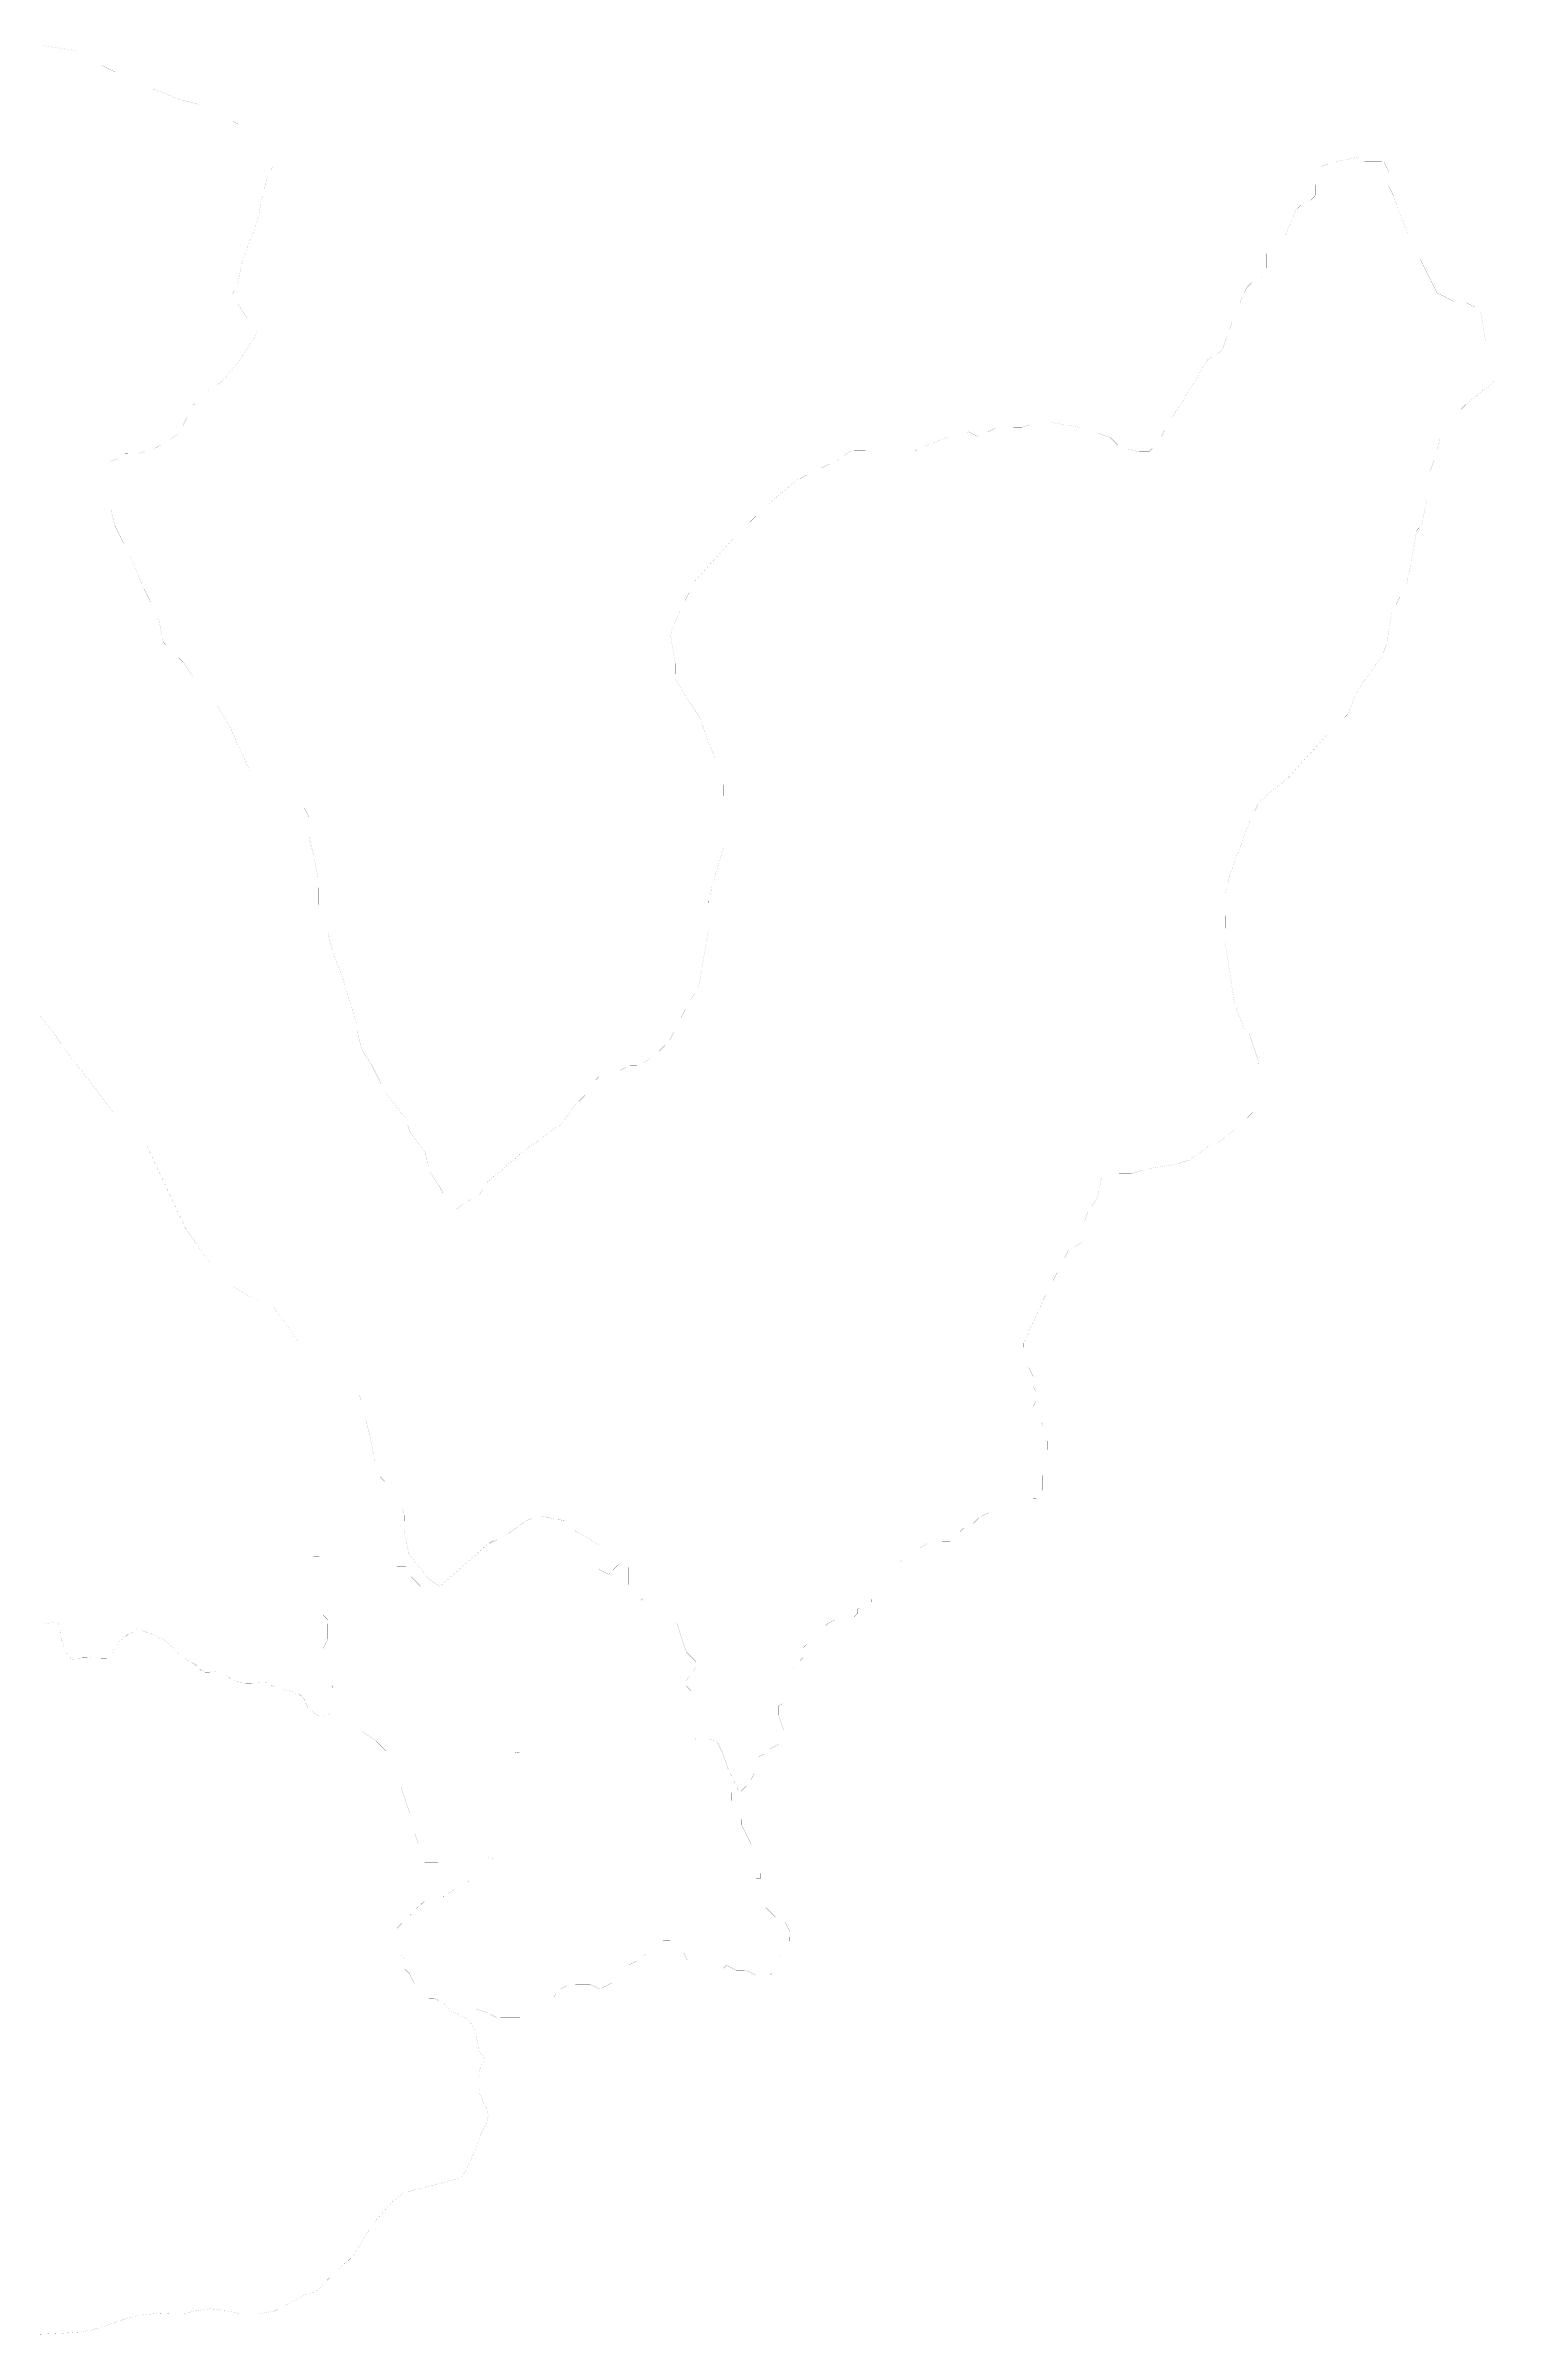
# Model space of a CAD drawing. Header units: metres. Extents: x 561401 to 594056, y 8460144 to 8508504.
# Drawn here: x 588533 to 594056, y 8497287 to 8506003 of the extents above; entities that cross this region are included whole.
import ezdxf
from ezdxf.enums import TextEntityAlignment as Align

# ---------------------------------------------------------------- set-up
doc = ezdxf.new("R2010")
doc.units = ezdxf.units.M
for name, color, linetype in [('1.2. AFECTADOS BASE GRAFICA SUNARP', 150, 'Continuous'), ('1.2. BASE GRAFICA SUNARP', 150, 'Continuous'), ('1.3 ETIQUETA P.E. Y U.C.', 1, 'Continuous')]:
    doc.layers.add(name, color=color, linetype=linetype)
doc.styles.add('Arial', font='arial.ttf', dxfattribs={"height": 1})

msp = doc.modelspace()

# ---------------------------------------------------------------- linework, layer by layer
at = {"layer": '1.2. AFECTADOS BASE GRAFICA SUNARP', "color": 64, "linetype": 'Continuous', "lineweight": -3, "const_width": 0.2}
msp.add_lwpolyline([(588510, 8497286.9), (588605.2, 8497291.2), (588665.6, 8497295.6), (588707.4, 8497302.4), (588742.3, 8497313.8), (588774.8, 8497323), (588798, 8497332.1), (588830.6, 8497343.5), (588891, 8497359.5), (588960.7, 8497366.2), (589021, 8497363.6), (589058.1, 8497363.5), (589100, 8497374.9), (589158, 8497383.9), (589218.4, 8497376.8), (589271.7, 8497365.1), (589343.7, 8497364.9), (589401.8, 8497373.9), (589448.3, 8497396.8), (589508.7, 8497431.2), (589545.9, 8497444.9), (589571.5, 8497454.1), (589590.2, 8497477.1), (589646.1, 8497534.5), (589685.6, 8497566.7), (589702, 8497582.8), (589722.9, 8497612.7), (589755.6, 8497668), (589790.6, 8497720.9), (589827.9, 8497762.3), (589858.2, 8497796.8), (589893.1, 8497822.1), (589941.9, 8497838), (590018.6, 8497856.2), (590083.7, 8497874.5), (590111.6, 8497881.3), (590127.9, 8497899.7), (590144.2, 8497929.6), (590167.6, 8497987.2), (590184, 8498031), (590193.4, 8498056.3), (590212.1, 8498086.3), (590219.2, 8498118.5), (590212.3, 8498148.5), (590198.5, 8498174), (590187, 8498204), (590182.4, 8498229.4), (590182.5, 8498264), (590187.3, 8498296.3), (590196.6, 8498321.6), (590206, 8498337.7), (590185.2, 8498363.2), (590178.3, 8498400.1), (590166.9, 8498446.3), (590146.1, 8498483.3), (590113.7, 8498501.8), (590074.3, 8498518.1), (590048.8, 8498548.2), (590011.8, 8498566.8), (589993.2, 8498566.8), (589970, 8498590), (589953.8, 8498606.2), (589937.6, 8498622.4), (589919.2, 8498659.4), (589900.7, 8498677.9), (589900.8, 8498714.8), (589896.2, 8498721.7), (589882.3, 8498733.3), (589863.9, 8498770.3), (589864, 8498825.7), (589885, 8498846.4), (589885, 8498846.4), (589913, 8498873.9), (589950.2, 8498913), (589975.8, 8498936), (589975.9, 8498954.5), (590050.2, 8498954.2), (590106.1, 8498990.9), (590143.3, 8499009.3), (590161.9, 8499027.7), (590199.1, 8499046), (590236.4, 8499082.8), (590236.5, 8499101.2), (590217.9, 8499101.3), (590199.2, 8499082.9), (589976.4, 8499083.7), (589955.7, 8499146), (589939.6, 8499194.5), (589921.1, 8499231.5), (589921.3, 8499268.4), (589902.9, 8499323.8), (589884.5, 8499379.3), (589884.6, 8499416.2), (589866.1, 8499434.7), (589866.2, 8499453.2), (589829.2, 8499490.2), (589829.2, 8499508.6), (589792.2, 8499545.7), (589736.6, 8499582.8), (589736.7, 8499601.2), (589718.1, 8499601.3), (589699.6, 8499619.8), (589699.6, 8499638.3), (589681.1, 8499638.3), (589657.8, 8499661.6), (589644.1, 8499675.4), (589632.4, 8499663.9), (589625.4, 8499657), (589616.1, 8499652.4), (589609.1, 8499647.8), (589604.5, 8499645.5), (589592.9, 8499643.3), (589583.6, 8499643.3), (589574.3, 8499643.3), (589567.3, 8499645.7), (589560.4, 8499650.3), (589553.4, 8499654.9), (589546.5, 8499659.6), (589539.5, 8499666.5), (589532.6, 8499673.5), (589528, 8499682.7), (589523.4, 8499691.9), (589521.1, 8499698.9), (589516.5, 8499708.1), (589511.8, 8499712.7), (589504.9, 8499719.7), (589500.3, 8499724.3), (589493.3, 8499726.6), (589484, 8499729), (589479.4, 8499733.6), (589467.8, 8499736), (589456.2, 8499738.3), (589440, 8499743), (589428.4, 8499745.3), (589419.1, 8499747.7), (589409.8, 8499750), (589395.9, 8499757), (589386.6, 8499761.6), (589377.4, 8499768.6), (589370.4, 8499770.9), (589361.1, 8499770.9), (589349.5, 8499771), (589342.5, 8499766.4), (589330.9, 8499766.4), (589317, 8499764.2), (589307.7, 8499764.2), (589296.1, 8499764.2), (589289.1, 8499766.6), (589279.9, 8499768.9), (589270.6, 8499771.2), (589261.3, 8499773.6), (589252, 8499775.9), (589238.1, 8499785.2), (589228.9, 8499789.8), (589217.3, 8499799.1), (589210.3, 8499803.7), (589203.4, 8499808.4), (589198.7, 8499813), (589191.8, 8499813), (589182.5, 8499813.1), (589173.2, 8499810.8), (589161.6, 8499810.8), (589156.9, 8499808.5), (589147.7, 8499808.6), (589140.7, 8499808.6), (589131.4, 8499810.9), (589126.8, 8499813.2), (589119.8, 8499820.2), (589115.2, 8499829.4), (589108.3, 8499831.8), (589103.6, 8499836.4), (589099, 8499841), (589092.1, 8499843.4), (589085.1, 8499848), (589080.5, 8499850.3), (589073.5, 8499855), (589066.6, 8499859.6), (589059.6, 8499861.9), (589050.4, 8499871.2), (589041.1, 8499878.1), (589034.1, 8499882.8), (589027.2, 8499889.7), (589022.6, 8499894.3), (589015.6, 8499905.9), (589006.4, 8499912.9), (588994.8, 8499922.1), (588985.5, 8499929.1), (588978.6, 8499933.7), (588967, 8499938.4), (588955.4, 8499947.6), (588946.1, 8499952.3), (588936.9, 8499954.6), (588927.6, 8499957), (588923, 8499959.3), (588916, 8499961.6), (588909, 8499963.9), (588902.1, 8499966.3), (588897.5, 8499970.9), (588892.8, 8499975.5), (588888.2, 8499975.5), (588878.9, 8499973.3), (588874.2, 8499971), (588864.9, 8499961.8), (588857.9, 8499957.2), (588846.3, 8499952.6), (588839.3, 8499945.7), (588832.4, 8499943.4), (588825.4, 8499934.2), (588818.4, 8499929.6), (588811.4, 8499920.4), (588806.7, 8499913.5), (588802, 8499904.3), (588795.1, 8499897.4), (588790.4, 8499890.5), (588785.7, 8499881.3), (588781, 8499874.4), (588776.4, 8499867.5), (588774, 8499862.9), (588764.7, 8499860.6), (588750.8, 8499860.7), (588743.8, 8499860.7), (588739.2, 8499863), (588734.6, 8499865.3), (588725.3, 8499865.4), (588711.4, 8499865.4), (588690.5, 8499863.2), (588671.9, 8499863.2), (588662.6, 8499860.9), (588653.3, 8499858.7), (588641.7, 8499858.7), (588634.7, 8499856.4), (588630.1, 8499858.8), (588627.8, 8499861.1), (588625.5, 8499865.7), (588620.8, 8499868), (588618.5, 8499872.6), (588616.2, 8499879.6), (588611.6, 8499881.9), (588609.3, 8499884.2), (588609.3, 8499891.1), (588607, 8499895.7), (588602.4, 8499905), (588597.8, 8499916.5), (588595.5, 8499928.1), (588593.2, 8499932.7), (588590.9, 8499939.6), (588590.9, 8499946.6), (588590.9, 8499955.8), (588588.7, 8499971.9), (588588.7, 8499976.5), (588586.4, 8499981.2), (588581.8, 8499988.1), (588579.5, 8499995), (588577.2, 8499999.7), (588567.9, 8499999.7), (588553.9, 8499997.4), (588542.3, 8499995.2), (588530.7, 8499990.6)], dxfattribs=at)
at = {"layer": '1.2. BASE GRAFICA SUNARP', "color": 64, "linetype": 'Continuous', "lineweight": -3, "const_width": 0.2}
msp.add_lwpolyline([(588493.5, 8502330), (588567.5, 8502237.5), (588604.4, 8502182), (588733.9, 8502015.4), (588789.4, 8501941.4), (588881.9, 8501848.8), (588919, 8501811.8), (589066.5, 8501497.5), (589158.9, 8501368), (589251.5, 8501275.4), (589344.2, 8501219.7), (589399.9, 8501201), (589492.3, 8501071.5), (589584.8, 8500978.9), (589659, 8500941.8), (589677.6, 8500941.7), (589714.6, 8500904.7), (589733, 8500849.2), (589769.7, 8500701.5), (589787.9, 8500609.1), (589806.3, 8500553.7), (589824.8, 8500535.2), (589861.9, 8500516.6), (589880.4, 8500498.1), (589880.3, 8500479.6), (589898.7, 8500405.7), (589898.5, 8500350.3), (589916.7, 8500258), (589990.7, 8500165.5), (590035.7, 8500135.5), (590035.7, 8500135.5), (590214, 8500293.9), (590288.5, 8500330.6), (590363, 8500385.7), (590418.7, 8500403.9), (590511.5, 8500385.2), (590548.6, 8500348.1), (590641.2, 8500292.4), (590641.2, 8500274), (590641, 8500218.6), (590640.9, 8500200.1), (590678, 8500181.6), (590715.3, 8500218.4), (590733.9, 8500218.3), (590752.4, 8500218.2), (590752.4, 8500199.8), (590752.1, 8500125.9), (590770.5, 8500070.5), (590789.1, 8500070.4), (590807.7, 8500088.8), (590863.3, 8500051.7), (590863.2, 8500033.3), (590918.8, 8499996.2), (590937.4, 8499996.1), (590955.8, 8499940.7), (590974.2, 8499885.2), (590992.7, 8499866.7), (591011.2, 8499848.2), (591011.1, 8499829.7), (590973.8, 8499774.5), (590973.7, 8499756), (590992.2, 8499737.5), (590992.2, 8499719.1), (590973.5, 8499700.7), (590992, 8499663.7), (591010.6, 8499663.6), (591010.4, 8499626.7), (591010.4, 8499608.3), (591010.3, 8499589.8), (591010.2, 8499552.9), (591047.3, 8499552.8), (591065.9, 8499552.7), (591092.3, 8499541.2), (591110.8, 8499504.3), (591129.2, 8499448.8), (591176.6, 8499349.3), (591195.3, 8499367.7), (591213.9, 8499386.1), (591232.6, 8499422.9), (591232.8, 8499478.3), (591270, 8499496.6), (591288.7, 8499515), (591325.9, 8499533.4), (591344.5, 8499551.8), (591344.6, 8499588.7), (591326.3, 8499644.1), (591326.4, 8499681), (591363.6, 8499699.3), (591363.7, 8499736.2), (591363.9, 8499791.6), (591382.6, 8499828.5), (591401.3, 8499846.9), (591419.9, 8499865.2), (591420, 8499902.2), (591438.7, 8499920.6), (591475.9, 8499957.3), (591513.2, 8499994.1), (591550.4, 8500012.4), (591569, 8500012.4), (591606.1, 8500012.3), (591624.8, 8500030.6), (591624.8, 8500049.1), (591662.1, 8500067.4), (591680.6, 8500067.4), (591680.7, 8500085.8), (591699.3, 8500104.2), (591736.5, 8500104.1), (591755.1, 8500122.5), (591755.2, 8500140.9), (591755.2, 8500159.4), (591773.9, 8500177.8), (591792.6, 8500233.1), (591811.2, 8500233), (591829.9, 8500251.4), (591848.5, 8500269.8), (591904.3, 8500306.5), (591941.5, 8500306.4), (591978.6, 8500306.3), (591997.3, 8500324.7), (592015.9, 8500343.1), (592034.6, 8500361.4), (592053.1, 8500361.4), (592090.4, 8500398.2), (592127.6, 8500416.5), (592146.2, 8500416.4), (592183.3, 8500416.3), (592220.5, 8500416.2), (592239.1, 8500416.1), (592257.6, 8500416), (592276.2, 8500416), (592276.3, 8500452.9), (592295, 8500471.3), (592313.6, 8500471.2), (592332.2, 8500489.6), (592332.3, 8500526.5), (592332.6, 8500600.3), (592332.7, 8500637.3), (592351.4, 8500655.6), (592351.4, 8500674.1), (592351.5, 8500692.6), (592333.1, 8500748), (592314.7, 8500785), (592296.2, 8500822), (592314.9, 8500858.8), (592296.5, 8500895.8), (592296.6, 8500932.7), (592278.1, 8500969.7), (592259.6, 8500988.2), (592259.9, 8501062), (592334.8, 8501227.9), (592409.6, 8501375.3), (592428.3, 8501412.1), (592484.1, 8501448.8), (592484.3, 8501504.2), (592503.1, 8501559.5), (592540.5, 8501614.8), (592559.4, 8501707), (592652.2, 8501706.7), (592670.8, 8501706.6), (592726.6, 8501724.9), (592838.1, 8501742.9), (592893.9, 8501761.2), (592968.4, 8501816.3), (592987, 8501816.2), (593061.5, 8501871.4), (593154.7, 8501963.3), (593155.3, 8502129.4), (593136.9, 8502184.9), (593118.5, 8502240.3), (593100, 8502258.8), (593063.2, 8502351.3), (593026.8, 8502591.3), (593027.4, 8502739), (593027.5, 8502775.9), (593046.3, 8502849.7), (593121.3, 8503052.5), (593158.8, 8503126.2), (593270.5, 8503218.1), (593419.7, 8503383.7), (593494.3, 8503457.3), (593531.8, 8503549.4), (593625.1, 8503678.3), (593643.9, 8503733.6), (593662.9, 8503844.3), (593719, 8503954.9), (593737.9, 8504047.1), (593756.9, 8504157.8), (593775.5, 8504176.2), (593794.4, 8504268.4), (593794.7, 8504342.2), (593832.2, 8504452.9), (593851, 8504526.6), (593851.1, 8504545.1), (593869.8, 8504563.5), (593944.3, 8504637.1), (594056.1, 8504729), (594019.2, 8504802.9), (594019.4, 8504839.9), (594019.5, 8504876.8), (594001.3, 8504987.6), (593982.8, 8505006.1), (593945.7, 8505024.7), (593908.5, 8505024.8), (593871.5, 8505043.4), (593834.4, 8505062), (593723.7, 8505283.9), (593668.5, 8505431.8), (593650, 8505468.8), (593650.2, 8505505.7), (593650.2, 8505524.2), (593631.8, 8505561.2), (593594.6, 8505561.3), (593557.5, 8505561.4), (593538.9, 8505580), (593446, 8505561.8), (593390.2, 8505543.6), (593371.5, 8505525.2), (593371.5, 8505506.7), (593371.4, 8505469.8), (593371.2, 8505432.9), (593352.6, 8505414.5), (593315.4, 8505396.1), (593296.7, 8505377.8), (593259.2, 8505285.6), (593240.6, 8505267.2), (593184.7, 8505212), (593184.5, 8505156.6), (593165.8, 8505119.8), (593128.5, 8505101.4), (593109.9, 8505083), (593091.2, 8505046.2), (593072.4, 8504990.9), (593053.7, 8504954), (593034.9, 8504898.7), (593016.2, 8504843.4), (592960.3, 8504806.7), (592904.3, 8504714.6), (592848.2, 8504622.5), (592810.9, 8504567.2), (592773.4, 8504493.5), (592736.2, 8504456.7), (592699, 8504456.8), (592624.8, 8504475.6), (592587.7, 8504512.6), (592476.4, 8504549.9), (592365, 8504568.8), (592309.3, 8504569), (592253.5, 8504550.7), (592216.3, 8504550.8), (592160.6, 8504551), (592086.2, 8504514.4), (592049.1, 8504533), (592011.8, 8504514.6), (591974.7, 8504514.8), (591881.7, 8504478.2), (591844.5, 8504459.8), (591751.6, 8504460.1), (591695.8, 8504460.3), (591640.1, 8504460.5), (591603, 8504460.7), (591547.1, 8504423.9), (591398.2, 8504350.6), (591286.5, 8504258.7), (591156, 8504129.9), (591006.8, 8503964.3), (590950.7, 8503853.7), (590913.2, 8503761.6), (590931.4, 8503650.8), (590931.2, 8503595.4), (590986.6, 8503502.9), (591023.6, 8503447.4), (591078.8, 8503299.5), (591115.6, 8503188.7), (591115.3, 8503114.8), (591115.1, 8503041), (591114.9, 8503004.1), (591114.8, 8502948.7), (591077.2, 8502819.6), (591058.3, 8502745.9), (591057.9, 8502635.1), (591020, 8502413.7), (590982.7, 8502358.5), (590907.9, 8502211.1), (590852, 8502155.9), (590796.1, 8502119.2), (590759, 8502119.3), (590721.8, 8502101), (590666, 8502101.2), (590628.7, 8502064.4), (590610, 8502027.5), (590554.1, 8501972.3), (590498.2, 8501898.7), (590349.2, 8501788.5), (590218.8, 8501678.2), (590181.4, 8501622.9), (590144.2, 8501604.6), (590088.4, 8501567.9), (590051.4, 8501623.4), (590033, 8501660.3), (589996, 8501715.8), (589977.7, 8501789.7), (589922.2, 8501863.7), (589903.8, 8501919.2), (589829.8, 8502011.7), (589774.5, 8502122.7), (589737.5, 8502178.2), (589719.2, 8502252.1), (589719.2, 8502270.5), (589664.1, 8502455.3), (589627.3, 8502547.7), (589609, 8502621.6), (589572.2, 8502732.5), (589572.3, 8502769.4), (589572.5, 8502824.8), (589554.3, 8502917.1), (589535.9, 8502991), (589536.1, 8503027.9), (589536.2, 8503064.8), (589517.7, 8503101.8), (589499.2, 8503120.3), (589443.5, 8503120.5), (589406.4, 8503139.1), (589350.9, 8503194.7), (589313.8, 8503231.7), (589240.1, 8503398.1), (589184.7, 8503490.6), (589129.2, 8503564.6), (589092.2, 8503601.6), (589055.2, 8503657.1), (589018.2, 8503694.2), (588981.1, 8503731.2), (588962.9, 8503823.6), (588907.5, 8503934.5), (588852.2, 8504063.9), (588815.3, 8504137.9), (588796.9, 8504174.9), (588778.5, 8504248.8), (588760.1, 8504285.7), (588760.5, 8504415), (588816.3, 8504433.2), (588834.9, 8504451.6), (588890.7, 8504451.4), (588946.5, 8504469.7), (588983.7, 8504488), (589039.5, 8504524.8), (589095.6, 8504635.3), (589151.6, 8504690.5), (589207.4, 8504727.3), (589282, 8504819.3), (589338.1, 8504911.4), (589338.1, 8504929.9), (589319.6, 8504948.4), (589301.1, 8504966.9), (589264.1, 8505022.4), (589245.7, 8505059.4), (589264.4, 8505096.3), (589283.3, 8505188.5), (589339.5, 8505336), (589358.4, 8505428.2), (589377.2, 8505502), (589395.9, 8505538.9), (589396, 8505575.8), (589266.4, 8505705.4), (589192.2, 8505742.6), (589118.1, 8505779.8), (589043.8, 8505798.5), (588951, 8505835.7), (588895.4, 8505854.4), (588821.2, 8505891.5), (588747, 8505928.7), (588691.3, 8505947.4), (588654.3, 8505984.4), (588524.3, 8506003.3)], dxfattribs=at)
msp.add_lwpolyline([(589553.1, 8500247.8), (589571.6, 8500229.3), (589571.4, 8500174), (589589.8, 8500118.5), (589589.8, 8500100.1), (589589.7, 8500081.6), (589589.6, 8500063.1), (589589.6, 8500044.7), (589589.5, 8500026.2), (589608, 8500007.7), (589607.9, 8499970.8), (589607.8, 8499952.3), (589607.8, 8499933.9), (589589.1, 8499897), (589607.7, 8499897), (589607.6, 8499878.5), (589607.5, 8499860.1), (589626, 8499841.5), (589626, 8499823.1), (589625.9, 8499804.6), (589625.9, 8499786.2), (589625.8, 8499767.7), (589625.7, 8499749.3), (589607.1, 8499730.9), (589607, 8499712.4), (589625.5, 8499693.9), (589625.4, 8499657), (589644.1, 8499675.4), (589662.6, 8499656.9), (589681.1, 8499638.3), (589699.6, 8499638.3), (589699.6, 8499619.8), (589718.1, 8499601.3), (589736.7, 8499601.2), (589736.6, 8499582.8), (589792.2, 8499545.7), (589810.7, 8499527.2), (589829.2, 8499508.6), (589829.2, 8499490.2), (589847.7, 8499471.7), (589866.2, 8499453.2), (589866.1, 8499434.7), (589884.6, 8499416.2), (589884.5, 8499379.3), (589902.9, 8499323.8), (589921.3, 8499268.4), (589921.1, 8499231.5), (589939.6, 8499194.5), (589958, 8499139.1), (589976.4, 8499083.7), (590013.5, 8499083.5), (590050.7, 8499083.4), (590087.8, 8499083.3), (590124.9, 8499083.2), (590162.1, 8499083), (590199.2, 8499082.9), (590217.9, 8499101.3), (590236.5, 8499101.2), (590236.4, 8499082.8), (590217.8, 8499064.4), (590199.1, 8499046), (590161.9, 8499027.7), (590143.3, 8499009.3), (590106.1, 8498990.9), (590050.2, 8498954.2), (589975.9, 8498954.5), (589975.9, 8498936), (589957.2, 8498917.6), (589920, 8498880.8), (589882.7, 8498844.1), (589864, 8498825.7), (589863.9, 8498788.8), (589863.9, 8498770.3), (589882.3, 8498733.3), (589900.8, 8498714.8), (589900.8, 8498696.3), (589900.7, 8498677.9), (589919.2, 8498659.4), (589937.6, 8498622.4), (589956.2, 8498603.9), (589974.7, 8498585.4), (589993.2, 8498566.8), (590011.7, 8498566.8), (590048.8, 8498548.2), (590067.4, 8498548.1), (590123.1, 8498529.5), (590160.2, 8498529.4), (590215.9, 8498510.7), (590252.9, 8498492.1), (590290.1, 8498492), (590327.2, 8498491.9), (590364.4, 8498491.8), (590401.5, 8498491.6), (590420.2, 8498510), (590438.8, 8498528.4), (590457.4, 8498546.8), (590476.1, 8498583.6), (590494.8, 8498602), (590532, 8498620.4), (590569.1, 8498620.2), (590606.3, 8498620.1), (590643.4, 8498601.5), (590680.6, 8498619.9), (590717.8, 8498638.2), (590736.4, 8498656.6), (590755.1, 8498693.4), (590792.3, 8498711.8), (590811, 8498730.1), (590848.2, 8498748.5), (590848.2, 8498766.9), (590885.4, 8498785.3), (590922.6, 8498785.1), (590941.2, 8498785.1), (590959.6, 8498748.1), (590978, 8498711.1), (590996.6, 8498692.6), (591033.6, 8498674), (591052.2, 8498673.9), (591089.4, 8498673.8), (591107.9, 8498673.8), (591126.6, 8498692.1), (591163.6, 8498673.6), (591200.8, 8498673.4), (591237.9, 8498654.8), (591275, 8498654.7), (591293.6, 8498654.7), (591312.2, 8498673), (591330.8, 8498673), (591330.9, 8498691.4), (591330.9, 8498709.9), (591331, 8498728.3), (591349.7, 8498765.2), (591368.3, 8498783.6), (591368.5, 8498820.5), (591350, 8498857.5), (591331.5, 8498876), (591312.9, 8498876.1), (591294.4, 8498894.6), (591275.9, 8498913.1), (591276, 8498931.6), (591276, 8498950), (591257.5, 8498950.1), (591239, 8498968.6), (591239, 8498987), (591239.1, 8499024), (591257.7, 8499023.9), (591257.8, 8499042.4), (591276.4, 8499060.7), (591276.5, 8499079.2), (591276.5, 8499097.7), (591258, 8499116.2), (591221, 8499153.2), (591202.6, 8499190.2), (591184.1, 8499227.2), (591184.3, 8499264.1), (591165.8, 8499301.1), (591147.3, 8499319.6), (591147.4, 8499356.5), (591160.7, 8499382.7), (591129.2, 8499448.8), (591110.8, 8499504.3), (591092.3, 8499541.2), (591066.3, 8499552.3), (591010.2, 8499552.9), (591010.3, 8499589.8), (591010.4, 8499608.3), (591010.5, 8499632.9), (591010.6, 8499663.6), (590992, 8499663.7), (590973.5, 8499700.7), (590992.2, 8499719.1), (590992.2, 8499737.5), (590973.7, 8499756), (590973.8, 8499774.5), (591011.1, 8499829.7), (591011.2, 8499848.2), (590995.8, 8499863.7), (590977.2, 8499882.2), (590974.6, 8499884.8), (590937.4, 8499996.1), (590918.8, 8499996.2), (590863.2, 8500033.3), (590863.3, 8500051.7), (590807.7, 8500088.8), (590789.1, 8500070.4), (590770.5, 8500070.5), (590752.1, 8500125.9), (590752.4, 8500218.2), (590715.3, 8500218.4), (590685.9, 8500188.6), (590678, 8500181.6), (590640.9, 8500200.1), (590641.2, 8500292.4), (590549, 8500347.7), (590512, 8500384.7), (590418.7, 8500403.9), (590363, 8500385.7), (590296.4, 8500337.6), (590222, 8500300.9), (590035.7, 8500135.5), (589998.5, 8500135.6), (589961.4, 8500135.7), (589942.9, 8500154.2), (589924.4, 8500172.8), (589924.4, 8500191.2), (589905.9, 8500209.7), (589868.8, 8500209.9), (589831.7, 8500228.4), (589813, 8500210), (589794.5, 8500210.1), (589775.9, 8500210.2), (589757.3, 8500210.2), (589720.2, 8500210.4), (589701.6, 8500210.4), (589683.1, 8500228.9), (589664.6, 8500247.5), (589646, 8500247.5), (589627.4, 8500247.6), (589590.3, 8500247.7), (589571.7, 8500247.8), (589553.1, 8500247.8)], close=True, dxfattribs=at)

# ---------------------------------------------------------------- texts
at = {"layer": '1.3 ETIQUETA P.E. Y U.C.', "color": 1, "linetype": 'ByBlock', "lineweight": 13, "style": 'Arial'}
msp.add_text('11053302', height=2.5, dxfattribs=at).set_placement((590329.6, 8499503.2), align=Align.MIDDLE_CENTER)

doc.saveas('drawing.dxf')
